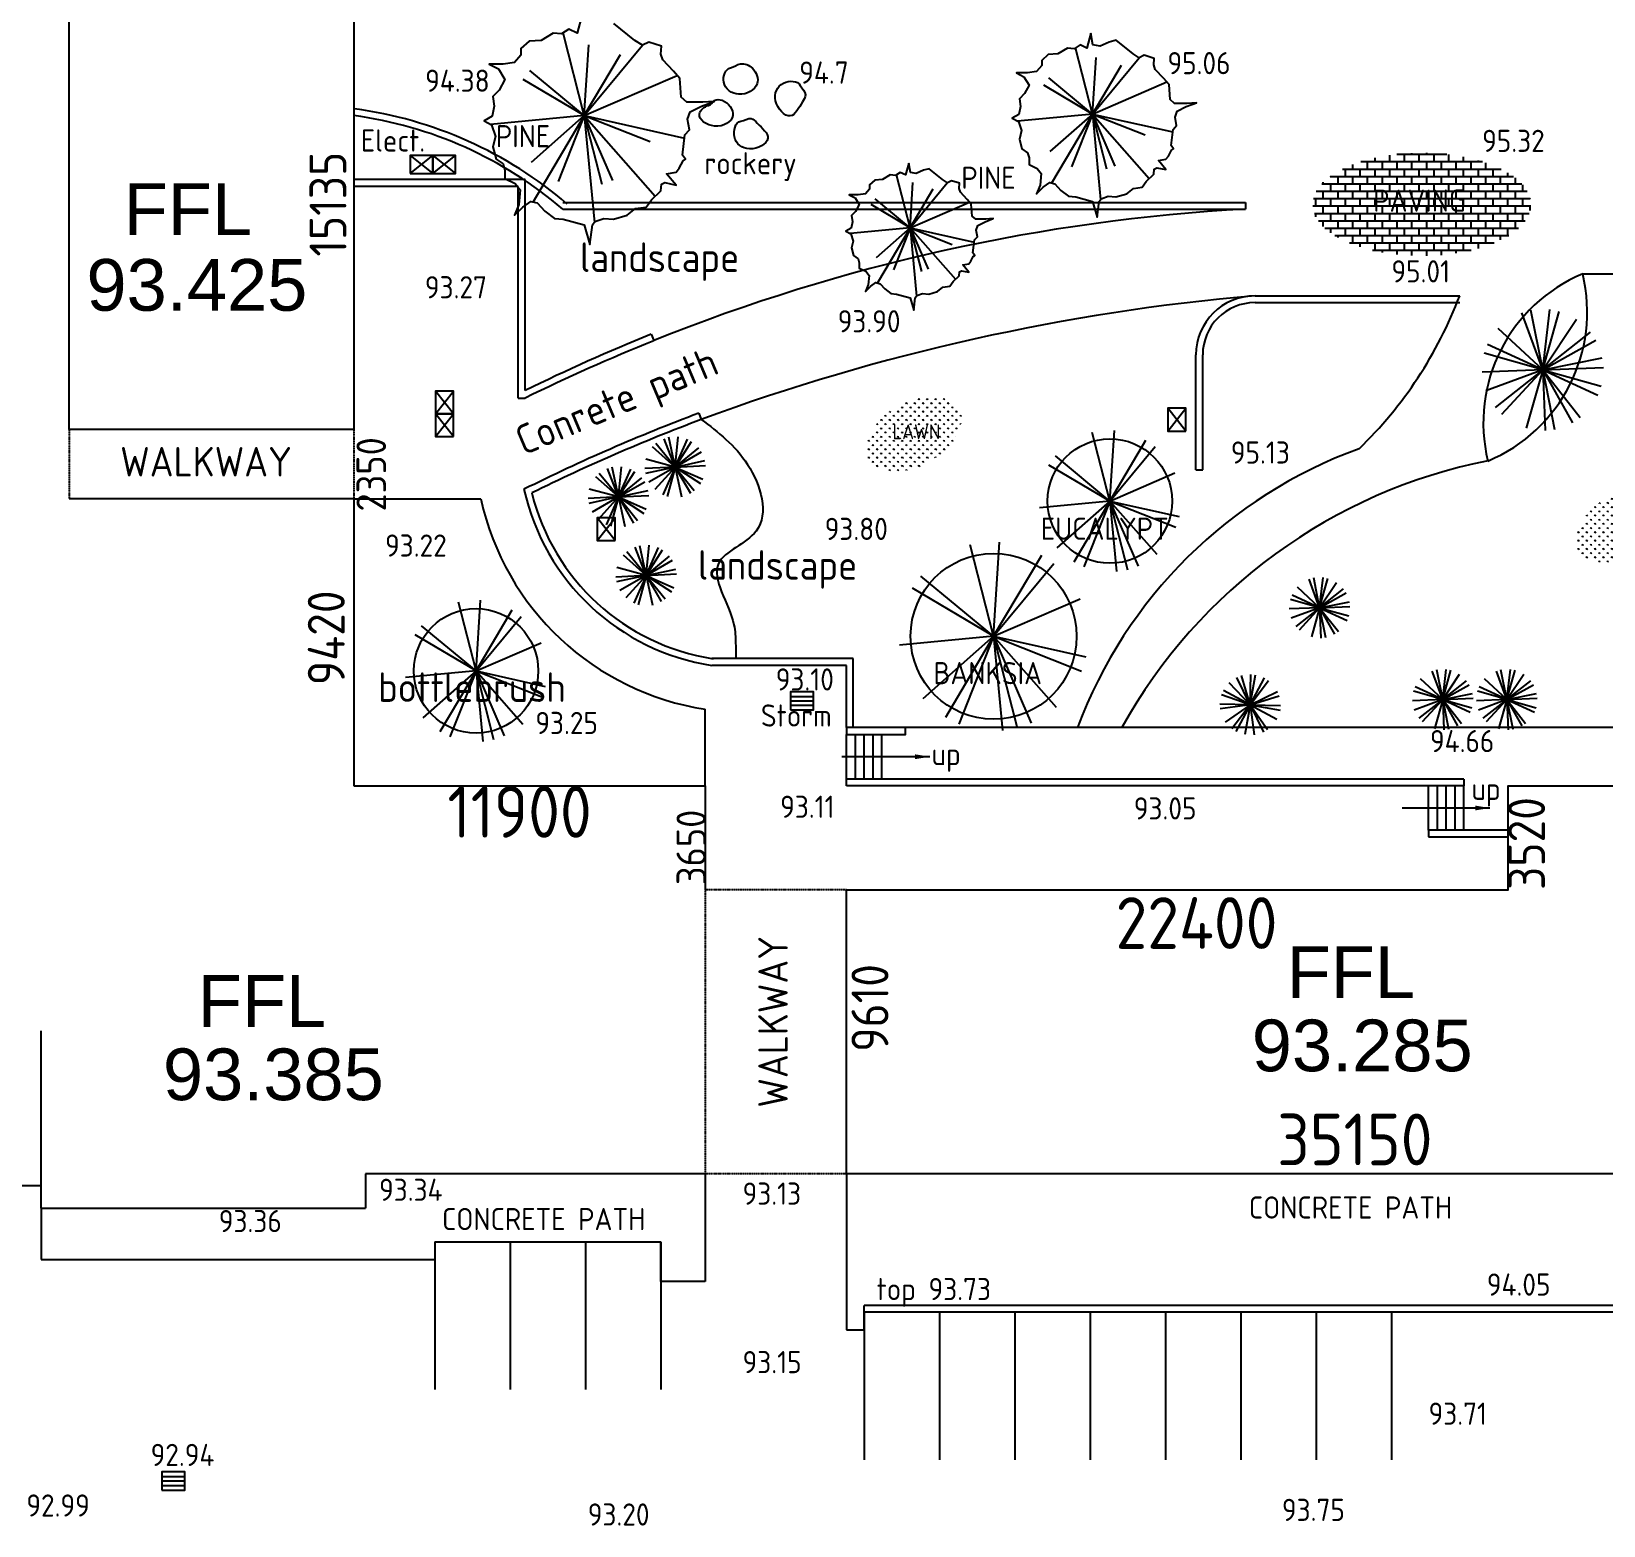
# Model space of a CAD drawing. Extents: x -406070 to -21769, y -87485 to 68103.
# Drawn here: x -303225 to -250014, y -25419 to 25158 of the extents above; entities that cross this region are included whole.
import ezdxf

# ---------------------------------------------------------------- set-up
doc = ezdxf.new("R2010")
doc.units = 0
doc.header["$MEASUREMENT"] = 0
doc.linetypes.add('HIDDEN', pattern=[9.525, 6.35, -3.175])
for name, color, linetype in [('CONSTRUCTION', 7, 'CONTINUOUS'), ('DIMS', 7, 'CONTINUOUS'), ('FIXTURES', 11, 'CONTINUOUS'), ('HATCH', 11, 'CONTINUOUS'), ('SITE', 7, 'CONTINUOUS'), ('WALLS', 2, 'CONTINUOUS')]:
    doc.layers.add(name, color=color, linetype=linetype)
doc.styles.add('DIMTEXT', font='isocp3.shx', dxfattribs={"width": 0.8})
doc.styles.add('HEADINGS', font='sanss___.ttf')
doc.styles.add('NOTES', font='isocp3.shx')
doc.dimstyles.new('ARCH500$7', dxfattribs={"dimscale": 500, "dimtxt": 2, "dimasz": 1, "dimexe": 1, "dimexo": 8, "dimgap": 1, "dimtad": 1, "dimdec": 0, "dimtxsty": 'DIMTEXT', "dimcen": 2.5, "dimse1": 1, "dimse2": 1, "dimclrd": 256, "dimclre": 256, "dimclrt": 256, "dimazin": 3, "dimtfac": 1, "dimtdec": 0, "dimtmove": 0, "dimatfit": 3, "dimtolj": 1, "dimtzin": 0})

# ---------------------------------------------------------------- blocks, each defined once
blk = doc.blocks.new('STORMGRATE')
at = {"layer": 'FIXTURES'}
for p, q in [((-770, -155), (0, -155)), ((-770, -305), (0, -305)), ((-770, -455), (0, -455))]:
    blk.add_line(p, q, dxfattribs=at)
blk.add_lwpolyline([(-770, -610), (0, -610), (0, 0), (-770, 0)], close=True, dxfattribs=at)

msp = doc.modelspace()

# ---------------------------------------------------------------- hatches: boundary and pattern name
at = {"layer": 'HATCH'}
h = msp.add_hatch(dxfattribs=at)
h.set_pattern_fill('BRICK', color=256, scale=1000, style=0)
edge = h.paths.add_edge_path()
edge.add_ellipse((-256166, 19303.9), major_axis=(-3692.5, 0), ratio=0.4717671, start_angle=0, end_angle=360)
h.paths.add_polyline_path([(-257888.2, 18866.7), (-254361.8, 18866.7), (-254361.8, 19995.7), (-257888.2, 19995.7)], flags=24)
h = msp.add_hatch(dxfattribs=at)
h.set_pattern_fill('GRASS', color=256, scale=200, style=0)
h.set_pattern_definition([(90, (-213644.28, -40335.68), (-141.42136, 141.42136), [37.5, -245.3427]), (45, (-213644.28, -40335.68), (-141.42136, 141.42136), [37.5, -162.5]), (135, (-213644.28, -40335.68), (-141.42136, -141.42136), [37.5, -162.5])])
edge = h.paths.add_edge_path()
edge.add_ellipse((-273351.5, 11539.8), major_axis=(-1506, -869.5), ratio=0.6187464, start_angle=0, end_angle=360)
h.paths.add_polyline_path([(-274107.9, 11285.5), (-272647.9, 11285.5), (-272647.9, 11825.5), (-274107.9, 11825.5)], flags=24)
h = msp.add_hatch(dxfattribs=at)
h.set_pattern_fill('GRASS', color=256, scale=200, style=0)
h.set_pattern_definition([(90, (-189623.95, -43428.19), (-141.42136, 141.42136), [37.5, -245.3427]), (45, (-189623.95, -43428.19), (-141.42136, 141.42136), [37.5, -162.5]), (135, (-189623.95, -43428.19), (-141.42136, -141.42136), [37.5, -162.5])])
edge = h.paths.add_edge_path()
edge.add_ellipse((-249331.2, 8447.3), major_axis=(-1506, -869.5), ratio=0.6187464, start_angle=0, end_angle=360)
h.paths.add_polyline_path([(-250087.5, 8193), (-248627.5, 8193), (-248627.5, 8733), (-250087.5, 8733)], flags=24)

# ---------------------------------------------------------------- linework, layer by layer
at = {"layer": 'CONSTRUCTION'}
for p, q in [((-262134.7, 19371.2), (-262134.7, 19141.2)), ((-250721.2, 16948.3), (-246524.2, 16948.3)), ((-261811.6, 16208.7), (-254883.7, 16208.7)), ((-261811.6, 15978.7), (-254883.7, 15978.7)), ((-263811.6, 10320.4), (-263811.6, 14208.7)), ((-263581.6, 10320.4), (-263581.6, 14208.7)), ((-263811.6, 10320.4), (-263581.6, 10320.4)), ((-292318.6, 9335.8), (-288018.6, 9335.8)), ((-280418.6, -378.8), (-280418.6, 2215.8)), ((-275638.6, -148.8), (-275638.6, 1360.8)), ((-275338.6, -148.8), (-275338.6, 1360.8)), ((-275038.6, -148.8), (-275038.6, 1360.8)), ((-274738.6, -148.8), (-274738.6, 1360.8)), ((-274438.6, -148.8), (-274438.6, 1360.8)), ((-214588.6, 1590.8), (-273638.6, 1590.8)), ((-275638.6, -378.8), (-275638.6, -148.8)), ((-255938.6, -1879.5), (-255938.6, -378.8)), ((-255638.6, -1879.5), (-255638.6, -378.8)), ((-255338.6, -1879.5), (-255338.6, -378.8)), ((-255038.6, -1879.5), (-255038.6, -378.8)), ((-254738.6, -1879.5), (-254738.6, -378.8)), ((-305398.6, -13910.2), (-302898.6, -13910.2))]:
    msp.add_line(p, q, dxfattribs=at)
at = {"layer": 'CONSTRUCTION', "color": 2}
for p, q in [((-280418.6, -13508.8), (-280418.6, -17160.2)), ((-275638.6, -13508.8), (-275638.6, -18198.8)), ((-302898.6, -14670.2), (-302898.6, -16410.2)), ((-289568.6, -15810.2), (-281918.6, -15810.2)), ((-289568.6, -15810.2), (-289568.6, -16410.2)), ((-281918.6, -17160.2), (-281918.6, -15810.2)), ((-302898.6, -16410.2), (-289568.6, -16410.2)), ((-280418.6, -17160.2), (-281918.6, -17160.2)), ((-275038.6, -18798.8), (-275038.6, -17968.8)), ((-275638.6, -18198.8), (-275638.6, -18798.8)), ((-275638.6, -18798.8), (-275038.6, -18798.8))]:
    msp.add_line(p, q, dxfattribs=at)
at = {"layer": 'CONSTRUCTION', "color": 8}
for p, q in [((-289568.6, -15810.2), (-289568.6, -20810.2)), ((-287018.6, -15810.2), (-287018.6, -20810.2)), ((-284468.6, -15810.2), (-284468.6, -20810.2)), ((-281918.6, -15810.2), (-281918.6, -20810.2)), ((-275038.6, -18198.8), (-275038.6, -23198.8)), ((-272488.6, -18198.8), (-272488.6, -23198.8)), ((-269938.6, -18198.8), (-269938.6, -23198.8)), ((-267388.6, -18198.8), (-267388.6, -23198.8)), ((-264838.6, -18198.8), (-264838.6, -23198.8)), ((-262288.6, -18198.8), (-262288.6, -23198.8)), ((-259738.6, -18198.8), (-259738.6, -23198.8)), ((-257188.6, -18198.8), (-257188.6, -23198.8))]:
    msp.add_line(p, q, dxfattribs=at)
at = {"layer": 'CONSTRUCTION'}
for centre, radius, start, end in [((-258702.6, -43601.8), 62836.9, 93.131003, 111.92334), ((-248615.8, 11901.7), 5468.2, 112.64521, 193.58771), ((-256036.3, 15663.6), 5468.2, 292.64521, 13.58771), ((-255618.5, -55546.3), 72021.8, 94.932954, 110.256446), ((-261811.6, 14208.7), 2000, 90, 180), ((-261811.6, 14208.7), 1770, 90, 180), ((-268158.9, 21233.4), 14194.3, 314.0412, 339.2681), ((-252840.5, -4002.9), 15990.6, 109.93048, 159.52436), ((-250369, -7280), 18254.2, 101.2111, 150.92487), ((-279021.3, 11323.4), 9214.2, 192.45751, 261.27785)]:
    msp.add_arc(centre, radius, start, end, dxfattribs=at)
for points, start_tangent, end_tangent in [([(-279566.4, 23927.3), (-279792.8, 23443.5), (-279278, 23032.1), (-278660.4, 23392), (-278819.3, 23910.7), (-279226.6, 24060.5), (-279566.4, 23927.3)], (-0.9782393, -0.2074799), (-0.9782393, -0.2074799)), ([(-277202.3, 23327.7), (-277765.7, 23408), (-278039.9, 22808.8), (-277540.7, 22297), (-277129.4, 22771.4), (-277029.7, 23008.6), (-277202.3, 23327.7)], (-0.4387438, 0.8986122), (-0.4387438, 0.8986122)), ([(-280313.5, 22650.1), (-280616.3, 22363.6), (-280101.6, 21952.2), (-279483.9, 22312.1), (-279844.2, 22826.4), (-280114.3, 22815.9), (-280313.5, 22650.1)], (-0.9782393, -0.2074799), (-0.9782393, -0.2074799)), ([(-279217.8, 22119.3), (-279432.5, 21592.2), (-278917.7, 21180.8), (-278300.1, 21540.8), (-278660.4, 22055), (-278866.3, 22209.3), (-279217.8, 22119.3)], (-0.9782393, -0.2074799), (-0.9782393, -0.2074799))]:
    msp.add_spline(points, degree=3, dxfattribs=dict(at, start_tangent=start_tangent, end_tangent=end_tangent))
at = {"layer": 'DIMS'}
for p, q in [((-290411.5, 20954.6), (-289641.5, 20344.6)), ((-290411.5, 20344.6), (-289641.5, 20954.6)), ((-289641.5, 20344.6), (-288871.5, 20954.6)), ((-289641.5, 20954.6), (-288871.5, 20344.6)), ((-288937.2, 12211.2), (-289547.2, 12981.2)), ((-289547.2, 12211.2), (-288937.2, 12981.2)), ((-264155.4, 11632.2), (-264765.4, 12402.2)), ((-264765.4, 11632.2), (-264155.4, 12402.2)), ((-289547.2, 11441.2), (-288937.2, 12211.2)), ((-288937.2, 11441.2), (-289547.2, 12211.2)), ((-283470.7, 7921.2), (-284080.7, 8691.2)), ((-284080.7, 7921.2), (-283470.7, 8691.2))]:
    msp.add_line(p, q, dxfattribs=at)
for points in [[(-290411.5, 20344.6), (-289641.5, 20344.6), (-289641.5, 20954.6), (-290411.5, 20954.6)], [(-289641.5, 20344.6), (-288871.5, 20344.6), (-288871.5, 20954.6), (-289641.5, 20954.6)], [(-288937.2, 12211.2), (-288937.2, 12981.2), (-289547.2, 12981.2), (-289547.2, 12211.2)], [(-264155.4, 11632.2), (-264155.4, 12402.2), (-264765.4, 12402.2), (-264765.4, 11632.2)], [(-288937.2, 11441.2), (-288937.2, 12211.2), (-289547.2, 12211.2), (-289547.2, 11441.2)], [(-283470.7, 7921.2), (-283470.7, 8691.2), (-284080.7, 8691.2), (-284080.7, 7921.2)]]:
    msp.add_lwpolyline(points, close=True, dxfattribs=at)
at = {"layer": 'FIXTURES'}
for p, q in [((-277529.7, 2646.6), (-276759.7, 2646.6)), ((-277529.7, 2496.6), (-276759.7, 2496.6)), ((-277529.7, 2346.6), (-276759.7, 2346.6))]:
    msp.add_line(p, q, dxfattribs=at)
msp.add_lwpolyline([(-284580.7, 25733.3), (-284752.4, 25100.6), (-285031.3, 25238.1), (-285288.8, 25073.1), (-285567.8, 25100.6), (-285975.4, 24853.1), (-286383.1, 24825.6), (-286662, 24577.9), (-286662, 24357.9), (-286876.6, 24110.3), (-287262.8, 24055.3), (-287734.8, 24055.3), (-287413, 23890.2), (-287198.4, 23532.6), (-287391.6, 23175.1), (-287606.1, 22955), (-287563.2, 22624.9), (-287627.6, 22294.8), (-287906.5, 22129.8), (-287649.1, 21992.2), (-287520.3, 21607.1), (-287606.1, 21249.5), (-287498.8, 20836.9), (-287262.8, 20671.8), (-287198.4, 20451.8), (-287198.4, 20176.7), (-286855.2, 20011.6), (-286683.5, 19791.6), (-286726.4, 19296.5), (-286876.6, 18938.8), (-286597.6, 19213.9), (-286318.7, 19406.5), (-286104.2, 19351.5), (-285846.6, 19076.4), (-285524.8, 18828.8), (-285224.4, 18801.3), (-284516.3, 18608.7), (-284323.2, 17948.5), (-284237.4, 18608.7), (-284151.6, 18718.8), (-283851.2, 18828.8), (-283529.3, 18801.3), (-283057.3, 18938.8), (-282778.3, 19158.9), (-282413.6, 19213.9), (-282241.9, 19461.5), (-281920.1, 19764.1), (-281898.6, 19984.1), (-281791.3, 20039.1), (-281405.1, 19956.6), (-281727, 20341.8), (-281405.1, 20396.8), (-281297.8, 20534.3), (-281169.1, 20781.9), (-281083.2, 20836.9), (-281190.6, 20974.4), (-281104.7, 21662.1), (-280954.5, 21827.1), (-281018.9, 22184.8), (-280933, 22432.3), (-280546.8, 22624.9), (-280117.7, 22789.9), (-280503.9, 22762.4), (-281040.3, 22762.4), (-281233.4, 22927.5), (-281276.3, 23560.2), (-281490.9, 23807.7), (-281855.7, 24192.9), (-281920.1, 24385.4), (-281898.6, 24660.5), (-282327.8, 24798), (-282542.3, 24688), (-282799.8, 24853.1), (-283507.9, 25430.7)], dxfattribs=at)
for points in [[(-267365.4, 25100.3), (-267502.7, 24594.2), (-267725.9, 24704.2), (-267931.9, 24572.2), (-268155, 24594.2), (-268481.1, 24396.2), (-268807.3, 24374.2), (-269030.5, 24176.1), (-269030.5, 24000), (-269202.1, 23802), (-269511.1, 23758), (-269888.7, 23758), (-269631.3, 23625.9), (-269459.6, 23339.8), (-269614.1, 23053.8), (-269785.7, 22877.7), (-269751.4, 22613.6), (-269802.9, 22349.6), (-270026, 22217.5), (-269820.1, 22107.5), (-269717.1, 21799.4), (-269785.7, 21513.3), (-269699.9, 21183.2), (-269511.1, 21051.2), (-269459.6, 20875.1), (-269459.6, 20655.1), (-269184.9, 20523), (-269047.6, 20347), (-269081.9, 19950.9), (-269202.1, 19664.8), (-268978.9, 19884.9), (-268755.8, 20038.9), (-268584.2, 19994.9), (-268378.1, 19774.8), (-268120.7, 19576.8), (-267880.4, 19554.8), (-267313.9, 19400.7), (-267159.4, 18872.6), (-267090.7, 19400.7), (-267022.1, 19488.7), (-266781.8, 19576.8), (-266524.3, 19554.8), (-266146.6, 19664.8), (-265923.5, 19840.9), (-265631.7, 19884.9), (-265494.4, 20082.9), (-265236.9, 20325), (-265219.7, 20501), (-265133.9, 20545), (-264824.9, 20479), (-265082.4, 20787.1), (-264824.9, 20831.1), (-264739.1, 20941.2), (-264636.1, 21139.2), (-264567.4, 21183.2), (-264653.3, 21293.2), (-264584.6, 21843.4), (-264464.4, 21975.4), (-264515.9, 22261.6), (-264447.3, 22459.6), (-264138.3, 22613.6), (-263795, 22745.7), (-264104, 22723.7), (-264533.1, 22723.7), (-264687.6, 22855.7), (-264721.9, 23361.8), (-264893.6, 23559.9), (-265185.4, 23868), (-265236.9, 24022), (-265219.7, 24242.1), (-265563, 24352.2), (-265734.7, 24264.1), (-265940.7, 24396.2), (-266507.1, 24858.3), (-266747.4, 24792.3), (-267056.4, 24660.2), (-267296.7, 24704.2)], [(-273529, 20704.2), (-273638.8, 20299.4), (-273817.4, 20387.4), (-273982.2, 20281.8), (-274160.7, 20299.4), (-274421.6, 20140.9), (-274682.5, 20123.3), (-274861, 19964.8), (-274861, 19824), (-274998.3, 19665.6), (-275245.5, 19630.4), (-275547.6, 19630.4), (-275341.7, 19524.7), (-275204.3, 19295.9), (-275327.9, 19067), (-275465.3, 18926.1), (-275437.8, 18714.9), (-275479, 18503.6), (-275657.5, 18398), (-275492.7, 18310), (-275410.3, 18063.5), (-275465.3, 17834.7), (-275396.6, 17570.6), (-275245.5, 17464.9), (-275204.3, 17324.1), (-275204.3, 17148.1), (-274984.6, 17042.4), (-274874.8, 16901.6), (-274902.2, 16584.7), (-274998.3, 16355.8), (-274819.8, 16531.9), (-274641.3, 16655.1), (-274504, 16619.9), (-274339.2, 16443.8), (-274133.2, 16285.4), (-273941, 16267.8), (-273487.8, 16144.6), (-273364.2, 15722), (-273309.3, 16144.6), (-273254.3, 16215), (-273062.1, 16285.4), (-272856.1, 16267.8), (-272554, 16355.8), (-272375.5, 16496.7), (-272142, 16531.9), (-272032.2, 16690.3), (-271826.2, 16884), (-271812.5, 17024.8), (-271743.8, 17060), (-271496.6, 17007.2), (-271702.6, 17253.7), (-271496.6, 17288.9), (-271427.9, 17376.9), (-271345.5, 17535.3), (-271290.6, 17570.6), (-271359.3, 17658.6), (-271304.4, 18098.7), (-271208.2, 18204.3), (-271249.4, 18433.2), (-271194.5, 18591.7), (-270947.3, 18714.9), (-270672.7, 18820.5), (-270919.8, 18802.9), (-271263.1, 18802.9), (-271386.7, 18908.5), (-271414.2, 19313.5), (-271551.5, 19471.9), (-271785, 19718.4), (-271826.2, 19841.6), (-271812.5, 20017.7), (-272087.1, 20105.7), (-272224.4, 20035.3), (-272389.2, 20140.9), (-272842.4, 20510.6), (-273034.6, 20457.8), (-273281.8, 20352.2), (-273474.1, 20387.4)], [(-277529.7, 2191.6), (-276759.7, 2191.6), (-276759.7, 2801.6), (-277529.7, 2801.6)]]:
    msp.add_lwpolyline(points, close=True, dxfattribs=at)
at = {"layer": 'SITE', "color": 11}
for p, q in [((-284513.7, 22310.4), (-285231.5, 25109.8)), ((-284513.7, 22310.4), (-284362.4, 24703.1)), ((-284513.7, 22310.4), (-282544.4, 24689.3)), ((-267311.8, 22362), (-267886, 24601.6)), ((-284513.7, 22310.4), (-283292.6, 24373.6)), ((-267311.8, 22362), (-267190.7, 24276.2)), ((-267311.8, 22362), (-265736.3, 24265.2)), ((-267311.8, 22362), (-266334.9, 24012.6)), ((-284513.7, 22310.4), (-286577, 23531.5)), ((-284513.7, 22310.4), (-286360.6, 23839.2)), ((-284513.7, 22310.4), (-281370.8, 23669.2)), ((-267311.8, 22362), (-268789.3, 23585.1)), ((-267311.8, 22362), (-264797.5, 23449.1)), ((-267311.8, 22362), (-268962.4, 23338.9)), ((-267311.8, 22362), (-269849.2, 22123)), ((-267311.8, 22362), (-268751, 21094.1)), ((-267311.8, 22362), (-268695.8, 20023.5)), ((-267311.8, 22362), (-268018.5, 20578.9)), ((-267311.8, 22362), (-266550.7, 20601.5)), ((-267311.8, 22362), (-266835.4, 20504.1)), ((-267311.8, 22362), (-265390.2, 20180.9)), ((-267311.8, 22362), (-267039.1, 19466.9)), ((-267311.8, 22362), (-265528.7, 21655.4)), ((-267311.8, 22362), (-264595.8, 21754)), ((-284513.7, 22310.4), (-287685.4, 22011.6)), ((-284513.7, 22310.4), (-286312.7, 20725.5)), ((-284513.7, 22310.4), (-286243.8, 19387.3)), ((-284513.7, 22310.4), (-285397.1, 20081.5)), ((-284513.7, 22310.4), (-282111.7, 19583.9)), ((-284513.7, 22310.4), (-283562.3, 20109.7)), ((-284513.7, 22310.4), (-281118.7, 21550.3)), ((-284513.7, 22310.4), (-282284.8, 21427)), ((-284513.7, 22310.4), (-284172.9, 18691.5)), ((-284513.7, 22310.4), (-283918.3, 19988)), ((-273486.1, 18513.6), (-273945.5, 20305.3)), ((-273486.1, 18513.6), (-273389.3, 20045)), ((-273486.1, 18513.6), (-272225.7, 20036.1)), ((-273486.1, 18513.6), (-272704.6, 19834.1)), ((-273486.1, 18513.6), (-274806.6, 19295.1)), ((-273486.1, 18513.6), (-274668.1, 19492.1)), ((-273486.1, 18513.6), (-271474.7, 19383.2)), ((-273486.1, 18513.6), (-275516, 18322.4)), ((-273486.1, 18513.6), (-274637.5, 17499.3)), ((-273486.1, 18513.6), (-274593.3, 16642.8)), ((-273486.1, 18513.6), (-274051.5, 17087.1)), ((-273486.1, 18513.6), (-273105, 17027.3)), ((-273486.1, 18513.6), (-271948.8, 16768.7)), ((-273486.1, 18513.6), (-273268, 16197.5)), ((-273486.1, 18513.6), (-272059.6, 17948.3)), ((-273486.1, 18513.6), (-271313.3, 18027.2)), ((-273486.1, 18513.6), (-272877.2, 17105.2)), ((-252072.8, 13704.3), (-252783.6, 15632.6)), ((-252072.8, 13704.3), (-252473.2, 15720)), ((-252072.8, 13704.3), (-251830.7, 15745.1)), ((-252072.8, 13704.3), (-251514.4, 15682.1)), ((-252072.8, 13704.3), (-253581.5, 15099.7)), ((-252072.8, 13704.3), (-250930.6, 15412.7)), ((-252072.8, 13704.3), (-250458.6, 14976.1)), ((-252072.8, 13704.3), (-253938.9, 14565.2)), ((-252072.8, 13704.3), (-250279.5, 14708)), ((-252072.8, 13704.3), (-254050.6, 14262.7)), ((-252072.8, 13704.3), (-250057.1, 14104.7)), ((-252072.8, 13704.3), (-254126.3, 13624.2)), ((-252072.8, 13704.3), (-254001.1, 12993.6)), ((-252072.8, 13704.3), (-253687.1, 12432.5)), ((-252072.8, 13704.3), (-253468.2, 12195.6)), ((-252072.8, 13704.3), (-252631.2, 11726.5)), ((-252072.8, 13704.3), (-250019.3, 13784.4)), ((-252072.8, 13704.3), (-251672.5, 11688.6)), ((-252072.8, 13704.3), (-251069.2, 11911)), ((-252072.8, 13704.3), (-251992.7, 11650.8)), ((-252072.8, 13704.3), (-250801, 12090.1)), ((-252072.8, 13704.3), (-250206.8, 12843.4)), ((-252072.8, 13704.3), (-250095.1, 13145.9)), ((-281438.3, 10413.7), (-282086.3, 11211.2)), ((-281438.3, 10413.7), (-281808.1, 11372.4)), ((-281438.3, 10413.7), (-281653.6, 11418.4)), ((-281438.3, 10413.7), (-281332.6, 11435.8)), ((-281438.3, 10413.7), (-281021.9, 11353.1)), ((-281438.3, 10413.7), (-280880.1, 11276.4)), ((-266722.4, 9260.5), (-267317.9, 11582.9)), ((-266722.4, 9260.5), (-266571.1, 11653.3)), ((-266722.4, 9260.5), (-265501.3, 11323.8)), ((-281438.3, 10413.7), (-282431.3, 10678)), ((-281438.3, 10413.7), (-282203, 11100)), ((-281438.3, 10413.7), (-280640.8, 11061.7)), ((-281438.3, 10413.7), (-280549.3, 10929)), ((-266722.4, 9260.5), (-268569.2, 10789.4)), ((-266722.4, 9260.5), (-265193.5, 11107.3)), ((-283357.3, 9399.3), (-284005.3, 10196.8)), ((-283357.3, 9399.3), (-283727.2, 10358)), ((-283357.3, 9399.3), (-283572.6, 10404)), ((-283357.3, 9399.3), (-283251.6, 10421.4)), ((-283357.3, 9399.3), (-282941, 10338.7)), ((-283357.3, 9399.3), (-282799.1, 10262)), ((-281438.3, 10413.7), (-282464.3, 10358.2)), ((-281438.3, 10413.7), (-282443, 10198.4)), ((-281438.3, 10413.7), (-282327.3, 9898.5)), ((-281438.3, 10413.7), (-282124.6, 9649)), ((-281438.3, 10413.7), (-281854.7, 9474.3)), ((-281438.3, 10413.7), (-281702.6, 9420.8)), ((-281438.3, 10413.7), (-280433.6, 10629)), ((-281438.3, 10413.7), (-280412.3, 10469.2)), ((-281438.3, 10413.7), (-281223, 9409)), ((-281438.3, 10413.7), (-280790.3, 9616.3)), ((-281438.3, 10413.7), (-280575.6, 9855.5)), ((-281438.3, 10413.7), (-280923, 9524.7)), ((-281438.3, 10413.7), (-280498.9, 9997.3)), ((-266722.4, 9260.5), (-268785.7, 10481.6)), ((-266722.4, 9260.5), (-264521.7, 10212)), ((-283357.3, 9399.3), (-284350.3, 9663.6)), ((-283357.3, 9399.3), (-284122.1, 10085.6)), ((-283357.3, 9399.3), (-282559.9, 10047.3)), ((-283357.3, 9399.3), (-282468.3, 9914.5)), ((-283357.3, 9399.3), (-282352.6, 9614.6)), ((-283357.3, 9399.3), (-284383.4, 9343.8)), ((-283357.3, 9399.3), (-284362.1, 9184)), ((-283357.3, 9399.3), (-284246.4, 8884.1)), ((-283357.3, 9399.3), (-284043.6, 8634.5)), ((-283357.3, 9399.3), (-283773.7, 8459.9)), ((-283357.3, 9399.3), (-283621.6, 8406.3)), ((-283357.3, 9399.3), (-282331.3, 9454.8)), ((-283357.3, 9399.3), (-283142, 8394.6)), ((-283357.3, 9399.3), (-282709.4, 8601.8)), ((-283357.3, 9399.3), (-282494.6, 8841.1)), ((-283357.3, 9399.3), (-282842.1, 8510.3)), ((-283357.3, 9399.3), (-282417.9, 8982.9)), ((-266722.4, 9260.5), (-269109.4, 9035.7)), ((-266722.4, 9260.5), (-268521.4, 7675.6)), ((-266722.4, 9260.5), (-267943.5, 7197.2)), ((-266722.4, 9260.5), (-267605.7, 7031.6)), ((-266722.4, 9260.5), (-264493.5, 8377.2)), ((-266722.4, 9260.5), (-264382.8, 8736.7)), ((-266722.4, 9260.5), (-265770.9, 7059.8)), ((-266722.4, 9260.5), (-266126.9, 6938.1)), ((-266722.4, 9260.5), (-266497.6, 6873.5)), ((-266722.4, 9260.5), (-265137.5, 7461.5)), ((-282421.3, 6745.1), (-283069.3, 7542.6)), ((-282421.3, 6745.1), (-282791.1, 7703.8)), ((-282421.3, 6745.1), (-282636.6, 7749.9)), ((-282421.3, 6745.1), (-282315.6, 7767.2)), ((-282421.3, 6745.1), (-282004.9, 7684.5)), ((-282421.3, 6745.1), (-281863.1, 7607.8)), ((-270658.1, 4682.1), (-271452.1, 7778.7)), ((-270658.1, 4682.1), (-270456.3, 7872.5)), ((-282421.3, 6745.1), (-283414.2, 7009.4)), ((-282421.3, 6745.1), (-283186, 7431.4)), ((-282421.3, 6745.1), (-281623.8, 7393.1)), ((-282421.3, 6745.1), (-281532.3, 7260.4)), ((-282421.3, 6745.1), (-281416.6, 6960.4)), ((-270658.1, 4682.1), (-269029.9, 7433.1)), ((-270658.1, 4682.1), (-268619.6, 7144.6)), ((-282421.3, 6745.1), (-283447.3, 6689.7)), ((-282421.3, 6745.1), (-283426, 6529.8)), ((-282421.3, 6745.1), (-283310.3, 6229.9)), ((-282421.3, 6745.1), (-283107.6, 5980.4)), ((-282421.3, 6745.1), (-282837.7, 5805.7)), ((-282421.3, 6745.1), (-282685.6, 5752.2)), ((-282421.3, 6745.1), (-281395.2, 6800.6)), ((-282421.3, 6745.1), (-282206, 5740.4)), ((-282421.3, 6745.1), (-281773.3, 5947.7)), ((-282421.3, 6745.1), (-281558.6, 6186.9)), ((-282421.3, 6745.1), (-281906, 5856.1)), ((-282421.3, 6745.1), (-281481.9, 6328.8)), ((-270658.1, 4682.1), (-273120.5, 6720.6)), ((-259623.7, 5650), (-259979.1, 6614.2)), ((-259623.7, 5650), (-259823.9, 6657.9)), ((-259623.7, 5650), (-259502.7, 6670.4)), ((-259623.7, 5650), (-259344.5, 6638.9)), ((-259623.7, 5650), (-259052.6, 6504.2)), ((-288176.6, 3511.9), (-288025.2, 5904.6)), ((-270658.1, 4682.1), (-273409.1, 6310.3)), ((-270658.1, 4682.1), (-267723.9, 5950.7)), ((-259623.7, 5650), (-260612.6, 5929.2)), ((-259623.7, 5650), (-260556.7, 6080.5)), ((-259623.7, 5650), (-260378.1, 6347.7)), ((-259623.7, 5650), (-258816.6, 6286)), ((-259623.7, 5650), (-258727, 6151.9)), ((-288176.6, 3511.9), (-288772.1, 5834.3)), ((-288176.6, 3511.9), (-286955.4, 5575.1)), ((-288176.6, 3511.9), (-286647.7, 5358.7)), ((-259623.7, 5650), (-260650.5, 5610)), ((-259623.7, 5650), (-260587.8, 5294.7)), ((-259623.7, 5650), (-260430.8, 5014.1)), ((-259623.7, 5650), (-260321.4, 4895.7)), ((-259623.7, 5650), (-259902.9, 4661.2)), ((-259623.7, 5650), (-258615.9, 5850.2)), ((-259623.7, 5650), (-258597, 5690.1)), ((-259623.7, 5650), (-258634.8, 5370.8)), ((-259623.7, 5650), (-258690.7, 5219.6)), ((-259623.7, 5650), (-258987.8, 4842.9)), ((-259623.7, 5650), (-259583.7, 4623.3)), ((-259623.7, 5650), (-259121.9, 4753.4)), ((-259623.7, 5650), (-259423.5, 4642.2)), ((-288176.6, 3511.9), (-290023.4, 5040.7)), ((-288176.6, 3511.9), (-290239.8, 4733)), ((-288176.6, 3511.9), (-285975.9, 4463.3)), ((-270658.1, 4682.1), (-273840.7, 4382.3)), ((-270658.1, 4682.1), (-273056.7, 2568.9)), ((-270658.1, 4682.1), (-272286.3, 1931.1)), ((-270658.1, 4682.1), (-271835.9, 1710.3)), ((-270658.1, 4682.1), (-268544.9, 2283.5)), ((-270658.1, 4682.1), (-267686.2, 3504.3)), ((-270658.1, 4682.1), (-270358.3, 1499.5)), ((-270658.1, 4682.1), (-269864.1, 1585.6)), ((-270658.1, 4682.1), (-269389.5, 1747.9)), ((-270658.1, 4682.1), (-267538.6, 3983.7)), ((-288176.6, 3511.9), (-290563.6, 3287)), ((-288176.6, 3511.9), (-289975.5, 1926.9)), ((-288176.6, 3511.9), (-289397.7, 1448.6)), ((-288176.6, 3511.9), (-289059.9, 1283)), ((-288176.6, 3511.9), (-286591.6, 1712.9)), ((-288176.6, 3511.9), (-287951.7, 1124.9)), ((-288176.6, 3511.9), (-287581.1, 1189.5)), ((-288176.6, 3511.9), (-287225.1, 1311.2)), ((-288176.6, 3511.9), (-285836.9, 2988.1)), ((-288176.6, 3511.9), (-285947.7, 2628.5)), ((-261974.9, 2367.8), (-262422, 3293)), ((-261974.9, 2367.8), (-262271.8, 3351.5)), ((-261974.9, 2367.8), (-261953.3, 3395.1)), ((-261974.9, 2367.8), (-261792.8, 3379.1)), ((-261974.9, 2367.8), (-261489.2, 3273.3)), ((-255458.4, 2543.6), (-256212.7, 3241.3)), ((-255458.4, 2543.6), (-255813.8, 3507.7)), ((-255458.4, 2543.6), (-255658.6, 3551.5)), ((-255458.4, 2543.6), (-255337.3, 3564)), ((-255458.4, 2543.6), (-255179.2, 3532.5)), ((-255458.4, 2543.6), (-254887.3, 3397.8)), ((-253287.7, 2543.6), (-254042.1, 3241.3)), ((-253287.7, 2543.6), (-253643.1, 3507.7)), ((-253287.7, 2543.6), (-253487.9, 3551.5)), ((-253287.7, 2543.6), (-253166.7, 3564)), ((-253287.7, 2543.6), (-253008.5, 3532.5)), ((-253287.7, 2543.6), (-252716.6, 3397.8)), ((-261974.9, 2367.8), (-262945.3, 2705.8)), ((-261974.9, 2367.8), (-262880.4, 2853.5)), ((-261974.9, 2367.8), (-262686, 3109.5)), ((-261974.9, 2367.8), (-261353.6, 3186.2)), ((-261974.9, 2367.8), (-261049.8, 2814.9)), ((-261974.9, 2367.8), (-260991.2, 2664.6)), ((-255458.4, 2543.6), (-256447.3, 2822.8)), ((-255458.4, 2543.6), (-256391.4, 2974.1)), ((-255458.4, 2543.6), (-254651.3, 3179.5)), ((-255458.4, 2543.6), (-254561.7, 3045.4)), ((-255458.4, 2543.6), (-254450.5, 2743.8)), ((-253287.7, 2543.6), (-254276.6, 2822.8)), ((-253287.7, 2543.6), (-254220.7, 2974.1)), ((-253287.7, 2543.6), (-252480.6, 3179.5)), ((-253287.7, 2543.6), (-252391.1, 3045.4)), ((-253287.7, 2543.6), (-252279.9, 2743.8)), ((-261974.9, 2367.8), (-263002.2, 2389.5)), ((-261974.9, 2367.8), (-262993, 2228.5)), ((-261974.9, 2367.8), (-262818.8, 1781.5)), ((-261974.9, 2367.8), (-262596.3, 1549.4)), ((-261974.9, 2367.8), (-262460.6, 1462.3)), ((-261974.9, 2367.8), (-262157, 1356.5)), ((-261974.9, 2367.8), (-260963.7, 2185.7)), ((-261974.9, 2367.8), (-260947.6, 2346.1)), ((-261974.9, 2367.8), (-261835.6, 1349.7)), ((-261974.9, 2367.8), (-261069.4, 1882.1)), ((-261974.9, 2367.8), (-261388.6, 1523.9)), ((-261974.9, 2367.8), (-261527.8, 1442.6)), ((-255458.4, 2543.6), (-256485.1, 2503.6)), ((-255458.4, 2543.6), (-256422.5, 2188.2)), ((-255458.4, 2543.6), (-256265.5, 1907.7)), ((-255458.4, 2543.6), (-256156.1, 1789.3)), ((-255458.4, 2543.6), (-255737.6, 1554.7)), ((-255458.4, 2543.6), (-254431.6, 2583.7)), ((-255458.4, 2543.6), (-254469.5, 2264.4)), ((-255458.4, 2543.6), (-254525.4, 2113.2)), ((-255458.4, 2543.6), (-254822.5, 1736.5)), ((-255458.4, 2543.6), (-255418.3, 1516.9)), ((-255458.4, 2543.6), (-254956.6, 1647)), ((-255458.4, 2543.6), (-255258.2, 1535.8)), ((-253287.7, 2543.6), (-254314.5, 2503.6)), ((-253287.7, 2543.6), (-254251.8, 2188.2)), ((-253287.7, 2543.6), (-254094.8, 1907.7)), ((-253287.7, 2543.6), (-253985.4, 1789.3)), ((-253287.7, 2543.6), (-253566.9, 1554.7)), ((-253287.7, 2543.6), (-252261, 2583.7)), ((-253287.7, 2543.6), (-252298.8, 2264.4)), ((-253287.7, 2543.6), (-252354.7, 2113.2)), ((-253287.7, 2543.6), (-252651.8, 1736.5)), ((-253287.7, 2543.6), (-253247.7, 1516.9)), ((-253287.7, 2543.6), (-252785.9, 1647)), ((-253287.7, 2543.6), (-253087.5, 1535.8))]:
    msp.add_line(p, q, dxfattribs=at)
for centre, radius in [((-266722.4, 9260.5), 2106.9), ((-270658.1, 4682.1), 2809.2), ((-288176.6, 3511.9), 2106.9)]:
    msp.add_circle(centre, radius, dxfattribs=at)
msp.add_spline([(-280554, 12021.1), (-278985.3, 10496.3), (-278696.7, 8247.2), (-279966.6, 7151.4), (-279447.1, 5075.3), (-279389.4, 4440.9), (-279389.4, 3928.4)], degree=3, dxfattribs=at)
at = {"layer": 'WALLS', "color": 3}
for p, q in [((-301948.6, 11685.8), (-301948.6, 26648.8)), ((-292318.6, 26820.8), (-292318.6, 11685.8)), ((-292318.6, 11685.8), (-301948.6, 11685.8)), ((-292318.6, 9335.8), (-301948.6, 9335.8)), ((-292318.6, 9335.8), (-292318.6, -378.8)), ((-292318.6, -378.8), (-280418.6, -378.8)), ((-280418.6, -378.8), (-280418.6, -3898.8)), ((-302898.6, -14670.2), (-302898.6, -8668.7)), ((-280418.6, -13508.8), (-291918.6, -13508.8)), ((-291918.6, -13508.8), (-291918.6, -14670.2)), ((-302898.6, -14670.2), (-291918.6, -14670.2))]:
    msp.add_line(p, q, dxfattribs=at)
at = {"layer": 'WALLS'}
for p, q in [((-286518.6, 20143), (-292318.6, 20143)), ((-286748.6, 19913), (-292318.6, 19913)), ((-286748.6, 12743), (-286748.6, 19913)), ((-286518.6, 12999.4), (-286518.6, 20143)), ((-285236.6, 19371.2), (-262134.7, 19371.2)), ((-285236.6, 19141.2), (-262134.7, 19141.2)), ((-282244.8, 14906.3), (-282163.8, 14690.9)), ((-286748.6, 12743), (-286518.6, 12743)), ((-280635, 12236.3), (-280554, 12021.1)), ((-275408.6, 3928.4), (-280191.1, 3928.4)), ((-275408.6, 1590.8), (-275408.6, 3928.4)), ((-275638.6, 3698.4), (-280191.1, 3698.4)), ((-275638.6, 1590.8), (-275638.6, 3698.4)), ((-254738.6, -148.8), (-275638.6, -148.8)), ((-254738.6, -378.8), (-275638.6, -378.8)), ((-254738.6, -148.8), (-254738.6, -378.8)), ((-240488.6, -17968.8), (-275038.6, -17968.8)), ((-240488.6, -18198.8), (-275038.6, -18198.8))]:
    msp.add_line(p, q, dxfattribs=at)
at = {"layer": 'WALLS', "color": 3, "linetype": 'HIDDEN'}
for p, q in [((-301948.6, 11685.8), (-301948.6, 9335.8)), ((-292318.6, 11685.8), (-292318.6, 9335.8)), ((-280418.6, -3898.8), (-280418.6, -13507.5)), ((-275638.6, -3898.8), (-280418.6, -3898.8)), ((-275638.6, -13508.8), (-280418.6, -13508.8))]:
    msp.add_line(p, q, dxfattribs=at)
at = {"layer": 'WALLS'}
for points in [[(-275638.6, 1360.8), (-273638.6, 1360.8), (-273638.6, 1590.8), (-275638.6, 1590.8)], [(-255938.6, -2109.5), (-253238.6, -2109.5), (-253238.6, -1879.5), (-255938.6, -1879.5)]]:
    msp.add_lwpolyline(points, close=True, dxfattribs=at)
at = {"layer": 'WALLS', "color": 3}
msp.add_lwpolyline([(-275638.6, -3898.8), (-253238.6, -3898.8), (-253238.6, -378.8), (-240488.6, -378.8), (-240488.6, -13508.8), (-275638.6, -13508.8)], close=True, dxfattribs=at)
at = {"layer": 'WALLS'}
for centre, radius, start, end in [((-294182, 8660.2), 14009.4, 49.51975, 82.22806), ((-294182, 8660.2), 13779.4, 49.51975, 82.22806), ((-258702.6, -43601.8), 63066.9, 111.918569, 116.17123), ((-259269.4, -42648.7), 61731.4, 111.765829, 116.194232), ((-258268.7, -47220.8), 63524.8, 110.615105, 116.440165), ((-258365.7, -46997.1), 63051.4, 110.604167, 116.286439), ((-279021.3, 11323.4), 7714.2, 192.45751, 261.27785), ((-279021.3, 11323.4), 7484.2, 193.8317, 261.27785)]:
    msp.add_arc(centre, radius, start, end, dxfattribs=at)

# ---------------------------------------------------------------- block references
at = {"layer": 'CONSTRUCTION'}
msp.add_blockref('STORMGRATE', (-298038.6, -23605.2), dxfattribs=at)

# ---------------------------------------------------------------- texts
at = {"layer": 'CONSTRUCTION', "style": 'NOTES'}
for s, height, p in [('94.7', 750, (-277236.9, 23390.9)), ('95.06', 750, (-264774.9, 23710.1)), ('94.38', 750, (-289898.5, 23115.7)), ('Elect.', 750, (-292076.2, 21091.3)), ('PINE', 750, (-287505.4, 21236.8)), ('95.32', 750, (-254124.4, 21079.4)), ('rockery', 750, (-280446.4, 20322.9)), ('PINE', 750, (-271751.1, 19830)), ('PAVING', 750, (-257812.5, 19056.2)), ('landscape', 1000, (-284660.1, 17015.8)), ('95.01', 750, (-257194.6, 16661.6)), ('93.27', 750, (-289907.4, 16123.6)), ('93.90', 750, (-275935.8, 14972.5)), ('LAWN', 500, (-274077.9, 11355.5)), ('95.13', 750, (-262628, 10529.4)), ('WALKWAY', 1000, (-300222.6, 10093.3)), ('93.80', 750, (-276376, 7943.9)), ('EUCALYPT', 750, (-269062.9, 7949.9)), ('93.22', 750, (-291256.3, 7380.5)), ('landscape', 1000, (-280667.3, 6597.7)), ('BANKSIA', 750, (-272694, 3062.1)), ('bottlebrush', 1000, (-291490.3, 2460.5)), ('93.25', 750, (-286169, 1373.9)), ('94.66', 750, (-255888.9, 761.3)), ('up', 750, (-272758.6, 321.3)), ('up', 750, (-254487.1, -853.7)), ('93.11', 750, (-277883.7, -1461.6)), ('93.05', 750, (-265913.4, -1517.6)), ('93.34', 750, (-291459.6, -14427.9)), ('93.13', 750, (-279154.7, -14556.6)), ('93.36', 750, (-296883.1, -15486.4)), ('94.05', 750, (-253963.9, -17635.9)), ('top 93.73', 750, (-274619.2, -17788.4)), ('93.15', 750, (-279154.7, -20260.9)), ('93.71', 750, (-255936.7, -22006.1)), ('93.20', 750, (-284395, -25418.9)), ('93.75', 750, (-260900.1, -25262.7))]:
    msp.add_text(s, height=height, dxfattribs=at).set_placement(p)
at = {"layer": 'CONSTRUCTION', "color": 8, "style": 'NOTES'}
for s, height, p in [('15135', 1250, (-292563.5, 17536.1)), ('2350', 1000, (-291223.3, 8907.3)), ('9420', 1250, (-292621, 3027.6)), ('3520', 1250, (-251995.4, -3904)), ('3650', 1000, (-280391, -3738.6)), ('9610', 1250, (-274219.1, -9383.7))]:
    msp.add_text(s, height=height, rotation=90, dxfattribs=at).set_placement(p)
at = {"layer": 'CONSTRUCTION', "style": 'NOTES'}
for s, rotation, p in [('Conrete path', 22.81851, (-286559.5, 10794.1)), ('WALKWAY', 90, (-277625.2, -11274.5))]:
    msp.add_text(s, height=1000, rotation=rotation, dxfattribs=at).set_placement(p)
at = {"layer": 'CONSTRUCTION', "color": 8, "style": 'NOTES'}
for s, p in [('11900', (-289145.3, -2134.4)), ('22400', (-266532.6, -5897.9)), ('35150', (-261062.5, -13224.4))]:
    msp.add_text(s, height=1750, dxfattribs=at).set_placement(p)
at = {"layer": 'DIMS'}
for s, height, style, p in [('FFL', 1750, 'HEADINGS', (-300100, 18267.1)), ('93.425', 1750, 'HEADINGS', (-301363.6, 15703.5)), ('Storm', 750, 'NOTES', (-278534.2, 1627)), ('FFL', 1750, 'HEADINGS', (-260739.8, -7559.5)), ('FFL', 1750, 'HEADINGS', (-297593.2, -8537.6)), ('93.285', 1750, 'HEADINGS', (-261921.4, -10041.1)), ('93.385', 1750, 'HEADINGS', (-298774.7, -11019.1)), ('CONCRETE PATH', 750, 'NOTES', (-262020.4, -15027.9)), ('CONCRETE PATH', 750, 'NOTES', (-289329.1, -15418.6)), ('92.94', 750, 'NOTES', (-299190.6, -23401.9)), ('92.99', 750, 'NOTES', (-303397.4, -25114))]:
    msp.add_text(s, height=height, dxfattribs=dict(at, style=style)).set_placement(p)
at = {"layer": 'WALLS', "style": 'NOTES'}
msp.add_text('93.10', height=750, dxfattribs=at).set_placement((-278032.5, 2847.9))

# ---------------------------------------------------------------- leaders
at = {"layer": 'CONSTRUCTION'}
for points in [[(-272818.1, 606), (-275792.6, 606)], [(-253859.8, -1129.1), (-256834.3, -1129.1)]]:
    msp.add_leader(points, dimstyle='ARCH500$7', dxfattribs=at)

doc.saveas('drawing.dxf')
